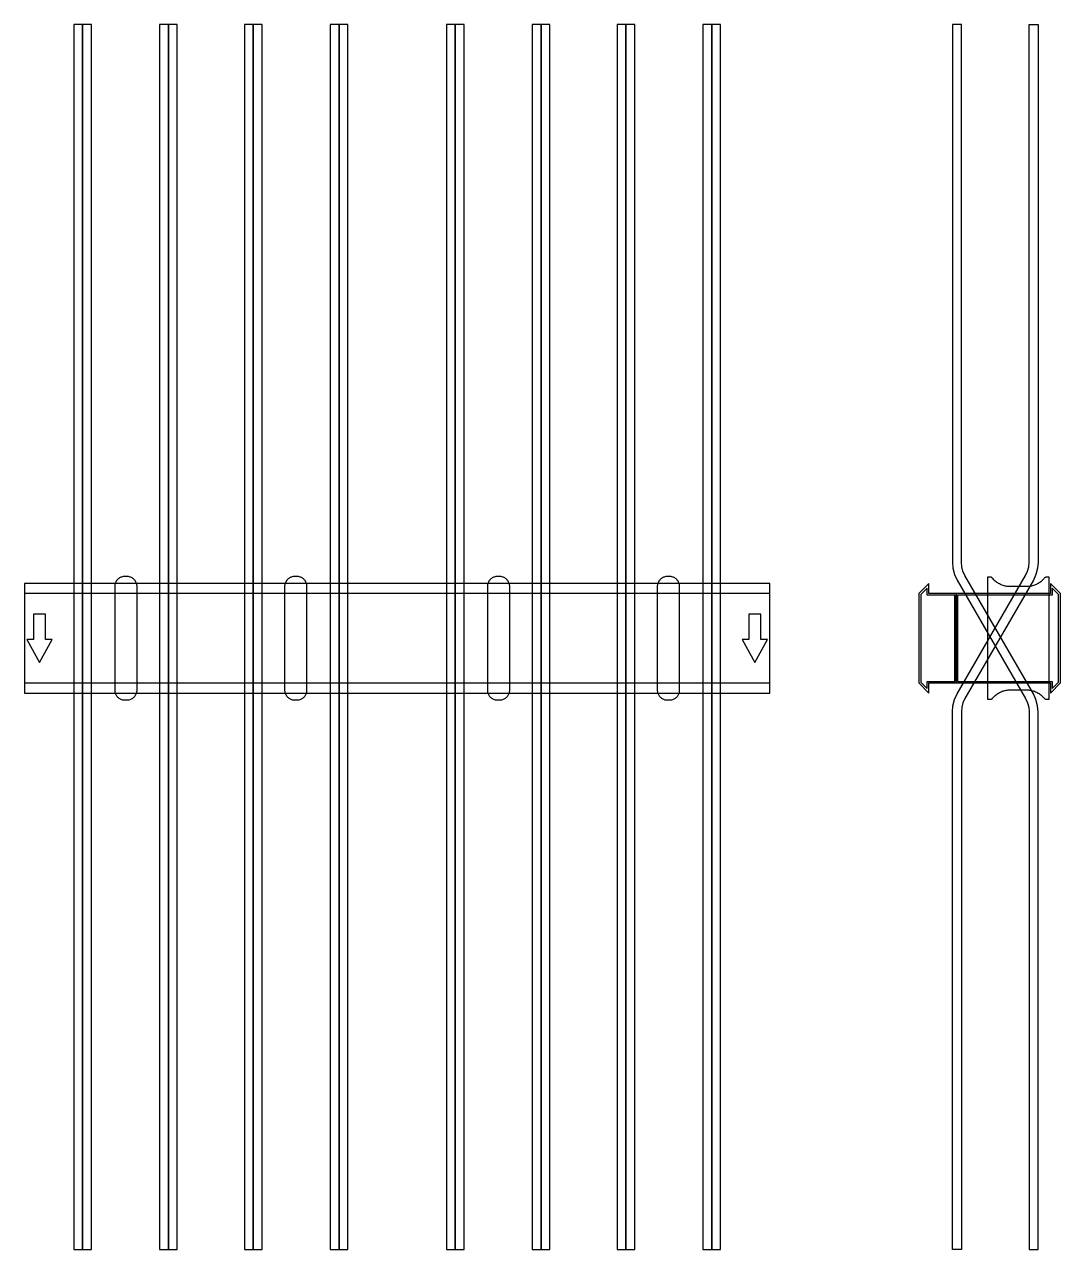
# Model space of a CAD drawing. Extents: x 0 to 1390, y -820 to 823.
import ezdxf

# ---------------------------------------------------------------- set-up
doc = ezdxf.new("R2010")
doc.units = 0
doc.layers.add('Halfen', color=7, linetype='CONTINUOUS')

msp = doc.modelspace()

# ---------------------------------------------------------------- linework, layer by layer
at = {"layer": 'Halfen', "color": 7}
for points in [[(78, -819.914), (78, 823.254), (66, 823.254), (66, -819.914)], [(90, -819.914), (90, 823.254), (78, 823.254), (78, -819.914)], [(193, -819.914), (193, 823.254), (181, 823.254), (181, -819.914)], [(205, -819.914), (205, 823.254), (193, 823.254), (193, -819.914)], [(307, -819.914), (307, 823.254), (295, 823.254), (295, -819.914)], [(319, -819.914), (319, 823.254), (307, 823.254), (307, -819.914)], [(422, -819.914), (422, 823.254), (410, 823.254), (410, -819.914)], [(434, -819.914), (434, 823.254), (422, 823.254), (422, -819.914)], [(578, -819.914), (578, 823.254), (566, 823.254), (566, -819.914)], [(590, -819.914), (590, 823.254), (578, 823.254), (578, -819.914)], [(693, -819.914), (693, 823.254), (681, 823.254), (681, -819.914)], [(705, -819.914), (705, 823.254), (693, 823.254), (693, -819.914)], [(807, -819.914), (807, 823.254), (795, 823.254), (795, -819.914)], [(819, -819.914), (819, 823.254), (807, 823.254), (807, -819.914)], [(922, -819.914), (922, 823.254), (910, 823.254), (910, -819.914)], [(934, -819.914), (934, 823.254), (922, 823.254), (922, -819.914)], [(1360, -819.914), (1360, -98.785), (1359.271, -90.449), (1357.105, -82.368), (1353.569, -74.785), (1261.823, 84.124), (1259.171, 89.812), (1257.547, 95.873), (1257, 102.124), (1257, 162.254), (1257, 823.254), (1245, 823.254), (1245, 162.254), (1245, 102.124), (1245.729, 93.789), (1247.895, 85.707), (1251.431, 78.124), (1343.177, -80.785), (1345.829, -86.472), (1347.453, -92.533), (1348, -98.785), (1348, -819.914)], [(1245, -819.914), (1245, -98.785), (1245.729, -90.449), (1247.895, -82.368), (1251.431, -74.785), (1343.177, 84.124), (1345.829, 89.812), (1347.453, 95.873), (1348, 102.124), (1348, 162.254), (1348, 823.254), (1360, 823.254), (1360, 162.254), (1360, 102.124), (1359.271, 93.789), (1357.105, 85.707), (1353.569, 78.124), (1261.823, -80.785), (1259.171, -86.472), (1257.547, -92.533), (1257, -98.785), (1257, -819.914)], [(151, -69.3), (151, -56.8), (151, 69.3), (150.958, 70.359), (150.834, 71.412), (150.627, 72.452), (150.339, 73.472), (149.972, 74.466), (149.529, 75.429), (149.011, 76.354), (148.422, 77.235), (147.765, 78.068), (147.046, 78.846), (146.268, 79.565), (145.435, 80.222), (144.554, 80.811), (143.629, 81.329), (142.666, 81.772), (141.672, 82.139), (140.652, 82.427), (139.612, 82.634), (138.559, 82.758), (137.5, 82.8), (134.5, 82.8), (133.441, 82.758), (132.388, 82.634), (131.348, 82.427), (130.328, 82.139), (129.334, 81.772), (128.371, 81.329), (127.446, 80.811), (126.565, 80.222), (125.732, 79.565), (124.954, 78.846), (124.235, 78.068), (123.578, 77.235), (122.989, 76.354), (122.471, 75.429), (122.028, 74.466), (121.661, 73.472), (121.373, 72.452), (121.166, 71.412), (121.042, 70.359), (121, 69.3), (121, -56.8), (121, -69.3), (121.042, -70.359), (121.166, -71.412), (121.373, -72.452), (121.661, -73.472), (122.028, -74.466), (122.471, -75.429), (122.989, -76.354), (123.578, -77.235), (124.235, -78.068), (124.954, -78.846), (125.732, -79.565), (126.565, -80.222), (127.446, -80.811), (128.371, -81.329), (129.334, -81.772), (130.328, -82.139), (131.348, -82.427), (132.388, -82.634), (133.441, -82.758), (134.5, -82.8), (137.5, -82.8), (138.559, -82.758), (139.612, -82.634), (140.652, -82.427), (141.672, -82.139), (142.666, -81.772), (143.629, -81.329), (144.554, -80.811), (145.435, -80.222), (146.268, -79.565), (147.046, -78.846), (147.765, -78.068), (148.422, -77.235), (149.011, -76.354), (149.529, -75.429), (149.972, -74.466), (150.339, -73.472), (150.627, -72.452), (150.834, -71.412), (150.958, -70.359), (151, -69.3)], [(379, -69.3), (379, -56.8), (379, 69.3), (378.958, 70.359), (378.834, 71.412), (378.627, 72.452), (378.339, 73.472), (377.972, 74.466), (377.529, 75.429), (377.011, 76.354), (376.422, 77.235), (375.765, 78.068), (375.046, 78.846), (374.268, 79.565), (373.435, 80.222), (372.554, 80.811), (371.629, 81.329), (370.666, 81.772), (369.672, 82.139), (368.652, 82.427), (367.612, 82.634), (366.559, 82.758), (365.5, 82.8), (362.5, 82.8), (361.441, 82.758), (360.388, 82.634), (359.348, 82.427), (358.328, 82.139), (357.334, 81.772), (356.371, 81.329), (355.446, 80.811), (354.565, 80.222), (353.732, 79.565), (352.954, 78.846), (352.235, 78.068), (351.578, 77.235), (350.989, 76.354), (350.471, 75.429), (350.028, 74.466), (349.661, 73.472), (349.373, 72.452), (349.166, 71.412), (349.042, 70.359), (349, 69.3), (349, -56.8), (349, -69.3), (349.042, -70.359), (349.166, -71.412), (349.373, -72.452), (349.661, -73.472), (350.028, -74.466), (350.471, -75.429), (350.989, -76.354), (351.578, -77.235), (352.235, -78.068), (352.954, -78.846), (353.732, -79.565), (354.565, -80.222), (355.446, -80.811), (356.371, -81.329), (357.334, -81.772), (358.328, -82.139), (359.348, -82.427), (360.388, -82.634), (361.441, -82.758), (362.5, -82.8), (365.5, -82.8), (366.559, -82.758), (367.612, -82.634), (368.652, -82.427), (369.672, -82.139), (370.666, -81.772), (371.629, -81.329), (372.554, -80.811), (373.435, -80.222), (374.268, -79.565), (375.046, -78.846), (375.765, -78.068), (376.422, -77.235), (377.011, -76.354), (377.529, -75.429), (377.972, -74.466), (378.339, -73.472), (378.627, -72.452), (378.834, -71.412), (378.958, -70.359), (379, -69.3)], [(651, -69.3), (651, -56.8), (651, 69.3), (650.958, 70.359), (650.834, 71.412), (650.627, 72.452), (650.339, 73.472), (649.972, 74.466), (649.529, 75.429), (649.011, 76.354), (648.422, 77.235), (647.765, 78.068), (647.046, 78.846), (646.268, 79.565), (645.435, 80.222), (644.554, 80.811), (643.629, 81.329), (642.666, 81.772), (641.672, 82.139), (640.652, 82.427), (639.612, 82.634), (638.559, 82.758), (637.5, 82.8), (634.5, 82.8), (633.441, 82.758), (632.388, 82.634), (631.348, 82.427), (630.328, 82.139), (629.334, 81.772), (628.371, 81.329), (627.446, 80.811), (626.565, 80.222), (625.732, 79.565), (624.954, 78.846), (624.235, 78.068), (623.578, 77.235), (622.989, 76.354), (622.471, 75.429), (622.028, 74.466), (621.661, 73.472), (621.373, 72.452), (621.166, 71.412), (621.042, 70.359), (621, 69.3), (621, -56.8), (621, -69.3), (621.042, -70.359), (621.166, -71.412), (621.373, -72.452), (621.661, -73.472), (622.028, -74.466), (622.471, -75.429), (622.989, -76.354), (623.578, -77.235), (624.235, -78.068), (624.954, -78.846), (625.732, -79.565), (626.565, -80.222), (627.446, -80.811), (628.371, -81.329), (629.334, -81.772), (630.328, -82.139), (631.348, -82.427), (632.388, -82.634), (633.441, -82.758), (634.5, -82.8), (637.5, -82.8), (638.559, -82.758), (639.612, -82.634), (640.652, -82.427), (641.672, -82.139), (642.666, -81.772), (643.629, -81.329), (644.554, -80.811), (645.435, -80.222), (646.268, -79.565), (647.046, -78.846), (647.765, -78.068), (648.422, -77.235), (649.011, -76.354), (649.529, -75.429), (649.972, -74.466), (650.339, -73.472), (650.627, -72.452), (650.834, -71.412), (650.958, -70.359), (651, -69.3)], [(879, -69.3), (879, -56.8), (879, 69.3), (878.958, 70.359), (878.834, 71.412), (878.627, 72.452), (878.339, 73.472), (877.972, 74.466), (877.529, 75.429), (877.011, 76.354), (876.422, 77.235), (875.765, 78.068), (875.046, 78.846), (874.268, 79.565), (873.435, 80.222), (872.554, 80.811), (871.629, 81.329), (870.666, 81.772), (869.672, 82.139), (868.652, 82.427), (867.612, 82.634), (866.559, 82.758), (865.5, 82.8), (862.5, 82.8), (861.441, 82.758), (860.388, 82.634), (859.348, 82.427), (858.328, 82.139), (857.334, 81.772), (856.371, 81.329), (855.446, 80.811), (854.565, 80.222), (853.732, 79.565), (852.954, 78.846), (852.235, 78.068), (851.578, 77.235), (850.989, 76.354), (850.471, 75.429), (850.028, 74.466), (849.661, 73.472), (849.373, 72.452), (849.166, 71.412), (849.042, 70.359), (849, 69.3), (849, -56.8), (849, -69.3), (849.042, -70.359), (849.166, -71.412), (849.373, -72.452), (849.661, -73.472), (850.028, -74.466), (850.471, -75.429), (850.989, -76.354), (851.578, -77.235), (852.235, -78.068), (852.954, -78.846), (853.732, -79.565), (854.565, -80.222), (855.446, -80.811), (856.371, -81.329), (857.334, -81.772), (858.328, -82.139), (859.348, -82.427), (860.388, -82.634), (861.441, -82.758), (862.5, -82.8), (865.5, -82.8), (866.559, -82.758), (867.612, -82.634), (868.652, -82.427), (869.672, -82.139), (870.666, -81.772), (871.629, -81.329), (872.554, -80.811), (873.435, -80.222), (874.268, -79.565), (875.046, -78.846), (875.765, -78.068), (876.422, -77.235), (877.011, -76.354), (877.529, -75.429), (877.972, -74.466), (878.339, -73.472), (878.627, -72.452), (878.834, -71.412), (878.958, -70.359), (879, -69.3)], [(0, -73.5), (1000, -73.5), (1000, 73.5), (0, 73.5)], [(1250, -60), (1250, 60), (1213.5, 60), (1213.5, 73.5), (1200, 60), (1200, -60), (1213.5, -73.5), (1213.5, -60)], [(1248, -58), (1248, 58), (1211, 58), (1211, 67.25), (1202.5, 58.75), (1202.5, -58.75), (1211, -67.25), (1211, -58)], [(1390, -60), (1390, 60), (1376.5, 73.5), (1376.5, 60), (1250, 60), (1250, -60), (1376.5, -60), (1376.5, -73.5)], [(1387.5, -58.75), (1387.5, 58.75), (1379, 67.25), (1379, 58), (1252, 58), (1252, -58), (1379, -58), (1379, -67.25)], [(1375, -81.8), (1375, 81.8), (1371, 81.8), (1370.846, 81.797), (1370.691, 81.786), (1370.538, 81.769), (1370.385, 81.746), (1370.234, 81.715), (1370.084, 81.678), (1369.936, 81.634), (1369.789, 81.584), (1369.646, 81.527), (1369.505, 81.464), (1369.366, 81.395), (1369.231, 81.32), (1369.1, 81.239), (1368.972, 81.153), (1368.848, 81.06), (1368.728, 80.963), (1368.613, 80.86), (1368.502, 80.752), (1368.397, 80.639), (1368.296, 80.522), (1367.41, 79.491), (1366.479, 78.5), (1365.505, 77.551), (1364.491, 76.646), (1363.437, 75.787), (1362.347, 74.975), (1361.222, 74.211), (1360.064, 73.499), (1358.876, 72.838), (1357.66, 72.23), (1356.418, 71.676), (1355.153, 71.178), (1353.867, 70.736), (1352.563, 70.351), (1351.243, 70.024), (1349.911, 69.756), (1348.567, 69.547), (1347.216, 69.397), (1345.859, 69.307), (1344.5, 69.277), (1322.5, 69.277), (1321.141, 69.307), (1319.784, 69.397), (1318.433, 69.547), (1317.089, 69.756), (1315.757, 70.024), (1314.437, 70.351), (1313.133, 70.736), (1311.847, 71.178), (1310.582, 71.676), (1309.34, 72.23), (1308.124, 72.838), (1306.936, 73.499), (1305.778, 74.211), (1304.653, 74.975), (1303.563, 75.787), (1302.509, 76.646), (1301.495, 77.551), (1300.521, 78.5), (1299.59, 79.491), (1298.704, 80.522), (1298.603, 80.639), (1298.498, 80.752), (1298.387, 80.86), (1298.272, 80.963), (1298.152, 81.06), (1298.028, 81.153), (1297.9, 81.239), (1297.769, 81.32), (1297.634, 81.395), (1297.495, 81.464), (1297.354, 81.527), (1297.211, 81.584), (1297.064, 81.634), (1296.916, 81.678), (1296.766, 81.715), (1296.615, 81.746), (1296.462, 81.769), (1296.309, 81.786), (1296.154, 81.797), (1296, 81.8), (1292, 81.8), (1292, -81.8), (1296, -81.8), (1296.154, -81.797), (1296.309, -81.786), (1296.462, -81.769), (1296.615, -81.746), (1296.766, -81.715), (1296.916, -81.678), (1297.064, -81.634), (1297.211, -81.584), (1297.354, -81.527), (1297.495, -81.464), (1297.634, -81.395), (1297.769, -81.32), (1297.9, -81.239), (1298.028, -81.153), (1298.152, -81.06), (1298.272, -80.963), (1298.387, -80.86), (1298.498, -80.752), (1298.603, -80.639), (1298.704, -80.522), (1299.59, -79.491), (1300.521, -78.5), (1301.495, -77.551), (1302.509, -76.646), (1303.563, -75.787), (1304.653, -74.975), (1305.778, -74.211), (1306.936, -73.499), (1308.124, -72.838), (1309.34, -72.23), (1310.582, -71.676), (1311.847, -71.178), (1313.133, -70.736), (1314.437, -70.351), (1315.757, -70.024), (1317.089, -69.756), (1318.433, -69.547), (1319.784, -69.397), (1321.141, -69.307), (1322.5, -69.277), (1344.5, -69.277), (1345.859, -69.307), (1347.216, -69.397), (1348.567, -69.547), (1349.911, -69.756), (1351.243, -70.024), (1352.563, -70.351), (1353.867, -70.736), (1355.153, -71.178), (1356.418, -71.676), (1357.66, -72.23), (1358.876, -72.838), (1360.064, -73.499), (1361.222, -74.211), (1362.347, -74.975), (1363.437, -75.787), (1364.491, -76.646), (1365.505, -77.551), (1366.479, -78.5), (1367.41, -79.491), (1368.296, -80.522), (1368.397, -80.639), (1368.502, -80.752), (1368.613, -80.86), (1368.728, -80.963), (1368.848, -81.06), (1368.972, -81.153), (1369.1, -81.239), (1369.231, -81.32), (1369.366, -81.395), (1369.505, -81.464), (1369.646, -81.527), (1369.789, -81.584), (1369.936, -81.634), (1370.084, -81.678), (1370.234, -81.715), (1370.385, -81.746), (1370.538, -81.769), (1370.691, -81.786), (1370.846, -81.797), (1371, -81.8)], [(0, -60), (1000, -60), (1000, 60), (0, 60)], [(20, -32.5), (37, -1.5), (28, -1.5), (28, 32.5), (12, 32.5), (12, -1.5), (3, -1.5)], [(980, -32.5), (997, -1.5), (988, -1.5), (988, 32.5), (972, 32.5), (972, -1.5), (963, -1.5)]]:
    msp.add_lwpolyline(points, close=True, dxfattribs=at)

doc.saveas('drawing.dxf')
